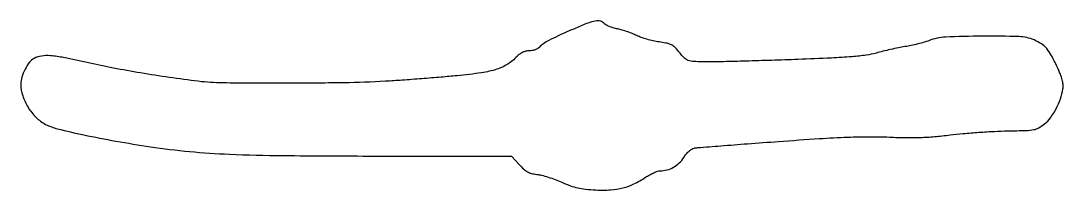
# Model space of a CAD drawing. Extents: x 0 to 479, y 0 to 78.
import ezdxf

# ---------------------------------------------------------------- set-up
doc = ezdxf.new("R2010")
doc.units = 0

msp = doc.modelspace()

# ---------------------------------------------------------------- linework, layer by layer
msp.add_lwpolyline([(255, 74.492532, 0.002309), (246.782253, 70.836505, 0.013998), (242.588551, 68.804445, 0.027338), (240.049897, 67.303785, 0.061754), (238.36179, 65.847279, -0.073322), (237.479405, 65.120719, -0.044538), (236.262024, 64.527466, -0.042673), (234.885039, 64.132787, -0.0485), (233.519326, 64, 0.052804), (231.976471, 63.836605, 0.056018), (230.534169, 63.353928, 0.053773), (229.186492, 62.541864, 0.042628), (227.924314, 61.401015, -0.065267), (223.712972, 57.926603, -0.062483), (218.687571, 55.59347, -0.041349), (211.617569, 53.958933, -0.011821), (200.436622, 52.600433, -0.003263), (193.108801, 51.933672, -0.001826), (184.187633, 51.213408, -0.001822), (175.165197, 50.55118, -0.002964), (167.5, 50.062281, -0.010766), (148.373489, 49.368898, -0.003606), (120.405188, 49.159287, -0.002622), (92.742687, 49.296517, -0.02783), (81.5, 50.037923, -0.005499), (68.207482, 51.809476, -0.005607), (55.042777, 53.862529, -0.005829), (42.50287, 56.113021, -0.007622), (31.097789, 58.478161, 0.005073), (19.671509, 60.908511, 0.029329), (13.561895, 61.774401, 0.057384), (9.494155, 61.642172, 0.082716), (6.074291, 60.538418, 0.108807), (3.94537, 58.766939, 0.046359), (1.942233, 55.623624, 0.045682), (0.483587, 52.007613, 0.073789), (0.005577, 48.729764, 0.078364), (0.852939, 43.442335, 0.059593), (3.326027, 38.111385, 0.059339), (7.001483, 33.490664, 0.07591), (11.393827, 30.296344, 0.059193), (16.819297, 28.260368, 0.007587), (28.962425, 25.473725, 0.008732), (43.615256, 22.611005, 0.006974), (59.5, 20.022612, 0.013455), (77.536304, 17.835489, 0.013083), (95.833346, 16.596734, 0.008126), (120.477851, 15.976003, 0.001827), (162.450662, 15.754509), (225.401324, 15.65228), (228.996885, 11.758316, 0.024609), (231.022128, 9.770737, 0.056676), (232.764565, 8.54362, 0.062), (234.637446, 7.803153, 0.034842), (237.046223, 7.357346, -0.035303), (239.236634, 6.949869, -0.013133), (242.247953, 6.081453, -0.012938), (245.493414, 4.959255, -0.015261), (248.5, 3.725843, 0.017973), (252.44333, 2.133066, 0.031311), (255.826648, 1.140608, 0.029531), (259.440704, 0.543691, 0.014084), (264.139586, 0.183633, 0.02731), (270.947262, 0.226487, 0.047083), (276.541271, 1.100551, 0.049725), (281.66037, 2.96024, 0.034776), (287, 5.99876, -0.019396), (288.876957, 7.144601, -0.020778), (290.795228, 8.113596, -0.02087), (292.503075, 8.804594, -0.08538), (293.600777, 8.995719, 0.063408), (296.827225, 9.413219, 0.063282), (299.848437, 10.625981, 0.063031), (302.480476, 12.561284, 0.062026), (304.563709, 15.100922, -0.032856), (305.667489, 16.618657, -0.03426), (306.946351, 17.956223, -0.03663), (308.21302, 18.951752, -0.103232), (309.250615, 19.374803, -0.025219), (310.957106, 19.599611, -0.000337), (321.561118, 20.448477, -0.000962), (333.848776, 21.400003, -0.000632), (348, 22.45047, -0.002194), (366.798526, 23.739123, -0.006267), (379.88875, 24.414157, -0.008785), (390.017186, 24.631141, -0.01257), (399, 24.439899, 0.007979), (406.649214, 24.206772, 0.012419), (413.244982, 24.274876, 0.012798), (419.68187, 24.666443, 0.009243), (426.833584, 25.418966, -0.008296), (432.892374, 26.068094, -0.004952), (440.118062, 26.649101, -0.004956), (447.328427, 27.085277, -0.008561), (453.333584, 27.285837, 0.003651), (461.836285, 27.486247, 0.03904), (465.267121, 27.861372, 0.081471), (467.60669, 28.714131, 0.040686), (470.226306, 30.481178, 0.065185), (472.982008, 33.346791, 0.037693), (475.527109, 37.40348, 0.036507), (477.541674, 42.013606, 0.04456), (478.705536, 46.572859, 0.06155), (478.778951, 48.507475, 0.042697), (478.407546, 50.666491, 0.031973), (477.541356, 53.283602, 0.013535), (476.064263, 56.676367, 0.014315), (473.367952, 62.033246, 0.054165), (471.242567, 65.118913, 0.072477), (468.84306, 67.201068, 0.040605), (465.425845, 69.018675, 0.09446), (458.542406, 70.552973, 0.009456), (441.614715, 70.756781, 0.010193), (424.752235, 70.297068, 0.080317), (417.119638, 68.686747, -0.021539), (414.975708, 67.964001, -0.009452), (412.081489, 67.184237, -0.009334), (408.974648, 66.471189, -0.012345), (406.119638, 65.945036, 0.009674), (403.114798, 65.407847, 0.005653), (399.535144, 64.654, 0.005651), (395.967878, 63.818124, 0.00954), (393, 63.026865, -0.035335), (388.332995, 62.037073, -0.014105), (381.831264, 61.318071, -0.008931), (372.319357, 60.707818, -0.002321), (357, 60.070721, -0.001235), (344.916847, 59.654273, -0.001289), (333.004937, 59.303926, -0.001237), (322.709856, 59.053195, -0.005689), (316.740213, 58.990527, -0.006079), (309.174157, 59.089175, -0.084789), (306.508261, 59.613962, -0.119582), (304.507297, 60.987522, -0.01641), (301.229948, 64.891399, 0.068889), (299.989975, 66.08819, 0.062214), (298.429593, 66.952524, 0.044954), (296.283389, 67.597039, 0.016495), (293.159198, 68.129796, -0.019766), (290.498761, 68.601397, -0.015013), (287.624843, 69.319917, -0.015246), (284.966226, 70.158389, -0.03395), (283.015938, 70.991869, 0.022689), (281.146738, 71.840933, 0.012101), (278.767068, 72.727973, 0.012023), (276.288155, 73.518101, 0.018315), (274.098328, 74.072332, -0.020591), (272.109448, 74.585345, -0.022927), (270.240965, 75.245161, -0.023051), (268.71411, 75.947997, -0.100481), (267.942851, 76.568861, 0.160499), (266.290185, 77.604512, 0.100479), (263.988601, 77.699435, 0.05183), (260.553528, 76.775934, 0.011946)], format="xyb", close=True)

doc.saveas('drawing.dxf')
